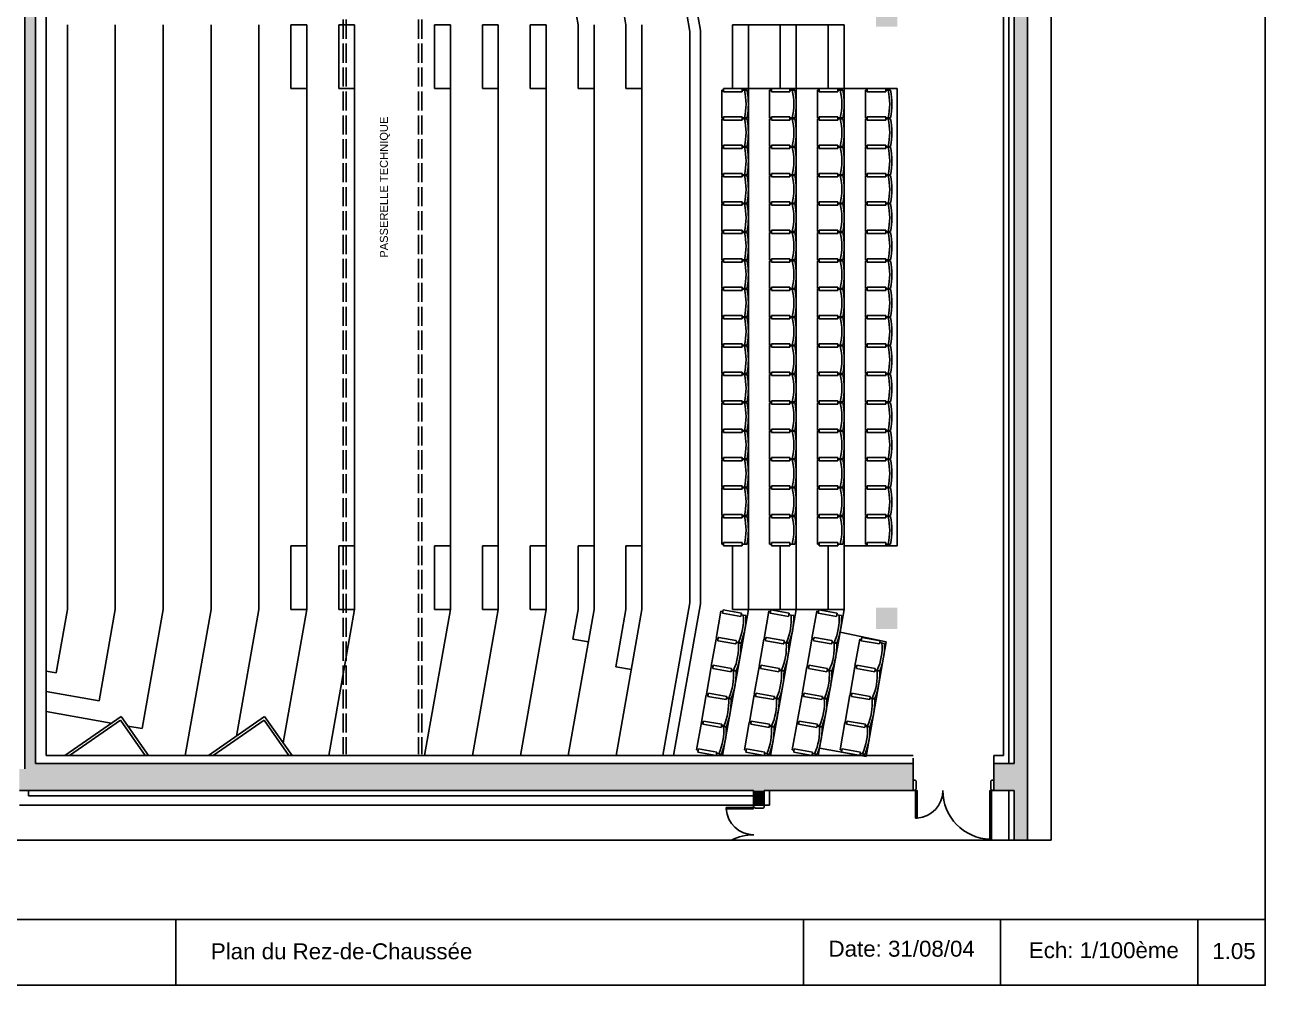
# Model space of a CAD drawing. Header units: millimetres. Extents: x 11 to 413, y 16 to 301.
# Drawn here: x 180 to 413.1, y 15.9 to 196.5 of the extents above; entities that cross this region are included whole.
import ezdxf

# ---------------------------------------------------------------- set-up
doc = ezdxf.new("R2010")
doc.units = ezdxf.units.MM
doc.header["$LTSCALE"] = 0.3
doc.header["$MEASUREMENT"] = 0
doc.linetypes.add('ACAD_ISO02W100', pattern=[15, 12, -3])
for name, color, linetype in [('-CART', 225, 'Continuous'), ('-LEGENDE', 3, 'Continuous'), ('02-MURS-PORTEUR', 1, 'Continuous'), ('04-CLOISONS', 2, 'Continuous'), ('05-MEN-INT', 4, 'Continuous'), ('07-REVT.PIERRE', 21, 'Continuous'), ('08-EQUI-MEUBLE', 8, 'Continuous'), ('08-EQUI-MEUBLE-PROJ-01', 11, 'Continuous'), ('10-ANN-TEXTE-MEUBLE', 3, 'Continuous'), ('14-HACH-MURS', 253, 'Continuous'), ('14-HACH-POTEAU', 251, 'Continuous')]:
    doc.layers.add(name, color=color, linetype=linetype)
doc.layers.add('-FEN', color=7, linetype='Continuous', plot=False)
doc.styles.add('NDP', font='ARIAL.TTF')
doc.styles.add('TRAME', font='ARIAL.TTF')

# ---------------------------------------------------------------- blocks, each defined once
blk = doc.blocks.new('AD')
for p, q in [((28, 38.3), (22, 38.3)), ((22, 38.3), (22, 3.3)), ((28, 3.3), (28, 38.3)), ((22, 3.3), (28, 3.3))]:
    blk.add_line(p, q)
blk = doc.blocks.new('AG')
blk.add_lwpolyline([(-28, 4.3), (-28, 37.3, -0.414214), (-27, 38.3), (-23, 38.3, -0.414214), (-22, 37.3), (-22, 4.3, -0.414214), (-23, 3.3), (-27, 3.3, -0.414214)], format="xyb", close=True)
blk = doc.blocks.new('MVP95')
for p, q in [((0.045, -0.03), (0.045, 0.915)), ((0.075, 0.915), (0.045, 0.915)), ((0.075, 0), (0.075, 0.915)), ((1.475, 0.515), (1.445, 0.515)), ((1.445, 0), (1.445, 0.515)), ((1.475, 0.515), (1.475, -0.03)), ((0, -0.2), (0, 0)), ((0.075, 0), (0, 0)), ((0.045, -0.2), (0, -0.2)), ((0.06, -0.03), (0.045, -0.03)), ((0.045, -0.2), (0.045, -0.185)), ((0.06, -0.185), (0.045, -0.185)), ((0.06, -0.185), (0.06, -0.03)), ((1.52, 0), (1.445, 0)), ((1.46, -0.03), (1.46, -0.185)), ((1.475, -0.03), (1.46, -0.03)), ((1.475, -0.185), (1.46, -0.185)), ((1.475, -0.185), (1.475, -0.2)), ((1.52, -0.2), (1.475, -0.2)), ((1.52, 0), (1.52, -0.2))]:
    blk.add_line(p, q)
for centre, radius, start, end in [((0.045, 0), 0.915, 359.9692, 88.1212), ((1.475, 0.001), 0.515, 93.3395, 180.0973)]:
    blk.add_arc(centre, radius, start, end)
blk = doc.blocks.new('*E9')
at = {"layer": '05-MEN-INT'}
for p, q in [((0, 6.16, 0), (0, 5.86, 0)), ((0, 6.16, 0), (5.45, 6.16, 0)), ((5.15, 5.86, 0), (0, 5.86, 0)), ((5.15, 6.61, 0), (7.15, 6.61, 0)), ((5.15, 6.61, 0), (5.15, 5.86, 0)), ((5.45, 6.16, 0), (5.45, 6.01, 0)), ((5.45, 6.01, 0), (7, 6.01, 0)), ((7, 6.16, 0), (7, 6.01, 0)), ((7, 6.16, 0), (7.15, 6.16, 0)), ((7.15, 6.61, 0), (7.15, 6.16, 0))]:
    blk.add_line(p, q, dxfattribs=at)
for centre, radius, start, end in [((5.14, 6.16, 0), 5.15, 183.3395, 270.0973), ((5.15, -8.14, 0), 9.15, 89.9692, 117.1783)]:
    blk.add_arc(centre, radius, start, end, dxfattribs=at)

msp = doc.modelspace()

# ---------------------------------------------------------------- hatches: boundary and pattern name
at = {"layer": '14-HACH-POTEAU', "ltscale": 10}
h = msp.add_hatch(color=256, dxfattribs=at)
h.paths.add_polyline_path([(339.99, 224.48), (343.99, 224.48), (343.99, 228.48), (339.99, 228.48)])
h.paths.add_polyline_path([(312.99, 224.48), (316.99, 224.48), (316.99, 228.48), (312.99, 228.48)])
h.paths.add_polyline_path([(285.99, 224.48), (289.99, 224.48), (289.99, 228.48), (285.99, 228.48)])
h.paths.add_polyline_path([(258.99, 224.48), (262.99, 224.48), (262.99, 228.48), (258.99, 228.48)])
h.paths.add_polyline_path([(231.99, 224.48), (235.99, 224.48), (235.99, 228.48), (231.99, 228.48)])
h.paths.add_polyline_path([(204.99, 224.48), (208.99, 224.48), (208.99, 228.48), (204.99, 228.48)])
h.paths.add_polyline_path([(339.99, 196.16), (343.99, 196.16), (343.99, 200.16), (339.99, 200.16)])
msp.add_hatch(color=256, dxfattribs=at).paths.add_polyline_path([(339.99, 86.87), (343.99, 86.87), (343.99, 82.87), (339.99, 82.87)])

# ---------------------------------------------------------------- linework, layer by layer
at = {"layer": '-CART'}
for p, q in [((11.14, 28.21), (413.14, 28.21)), ((208.39, 28.21), (208.39, 15.85)), ((326.35, 15.85), (326.35, 28.21)), ((363.41, 15.85), (363.41, 28.21)), ((400.48, 15.85), (400.48, 28.21))]:
    msp.add_line(p, q, dxfattribs=at)
msp.add_lwpolyline([(11.14, 15.85), (413.14, 15.85), (413.14, 300.85), (11.14, 300.85)], close=True, dxfattribs=at)
at = {"layer": '-FEN', "linetype": 'Continuous'}
msp.add_lwpolyline([(72.7, 43.14), (372.89, 43.14), (372.89, 272.78), (72.7, 272.78)], close=True, dxfattribs=at)
at = {"layer": '02-MURS-PORTEUR'}
for p, q in [((368.48, 43.14), (368.48, 270.48)), ((365.98, 57.55), (365.98, 266.48)), ((179.99, 248.48), (179.99, 56.55)), ((181.99, 248.48), (181.99, 57.55)), ((346.96, 57.55), (181.99, 57.55)), ((346.96, 52.45), (346.96, 57.55)), ((362.16, 52.45), (362.16, 57.55)), ((365.98, 57.55), (362.16, 57.55)), ((178.97, 52.45), (316.99, 52.45)), ((316.99, 49.75), (316.99, 52.45)), ((318.99, 52.45), (346.96, 52.45)), ((318.99, 49.75), (318.99, 52.45)), ((362.16, 52.45), (365.98, 52.45)), ((365.98, 43.14), (365.98, 52.45)), ((316.99, 49.75), (318.99, 49.75))]:
    msp.add_line(p, q, dxfattribs=at)
at = {"layer": '02-MURS-PORTEUR', "color": 4}
for p, q in [((299.13, 228.48), (304.99, 195.25)), ((301.16, 228.48), (306.99, 195.43)), ((291.09, 207.29), (292.99, 196.51)), ((283.01, 202.06), (283.99, 196.51)), ((187.99, 196.51), (187.99, 86.51)), ((196.99, 196.51), (196.99, 86.51)), ((205.99, 196.51), (205.99, 86.51)), ((214.99, 196.51), (214.99, 86.51)), ((223.99, 196.51), (223.99, 86.51)), ((229.99, 196.51), (229.99, 184.5)), ((229.99, 196.51), (232.99, 196.51)), ((232.99, 196.51), (232.99, 86.51)), ((238.99, 196.51), (238.99, 184.5)), ((238.99, 196.51), (241.99, 196.51)), ((241.99, 196.51), (241.99, 86.51)), ((256.99, 196.51), (256.99, 184.5)), ((256.99, 196.51), (259.99, 196.51)), ((259.99, 196.51), (259.99, 86.51)), ((265.99, 196.51), (265.99, 184.5)), ((265.99, 196.51), (268.99, 196.51)), ((268.99, 196.51), (268.99, 86.51)), ((274.99, 196.51), (274.99, 184.5)), ((274.99, 196.51), (277.99, 196.51)), ((277.99, 196.51), (277.99, 86.51)), ((283.99, 196.51), (283.99, 184.5)), ((286.99, 196.51), (286.99, 86.51)), ((292.99, 196.51), (292.99, 184.5)), ((295.99, 196.51), (295.99, 86.51)), ((312.99, 196.51), (333.99, 196.51)), ((312.99, 196.51), (312.99, 184.5)), ((315.99, 196.51), (315.99, 86.51)), ((321.99, 196.51), (321.99, 184.5)), ((324.99, 196.51), (324.99, 86.51)), ((330.99, 196.51), (330.99, 184.5)), ((333.99, 196.51), (333.99, 86.51)), ((304.99, 195.25), (304.99, 87.77)), ((306.99, 195.43), (306.99, 87.6)), ((229.99, 184.5), (232.99, 184.5)), ((238.99, 184.5), (241.99, 184.5)), ((256.99, 184.5), (259.99, 184.5)), ((265.99, 184.5), (268.99, 184.5)), ((274.99, 184.5), (277.99, 184.5)), ((283.99, 184.5), (286.99, 184.5)), ((292.99, 184.5), (295.99, 184.5)), ((312.99, 184.5), (333.99, 184.5)), ((333.99, 184.5), (343.99, 184.5)), ((343.99, 184.5), (343.99, 98.53)), ((229.99, 98.53), (232.99, 98.53)), ((229.99, 86.51), (229.99, 98.53)), ((238.99, 98.53), (241.99, 98.53)), ((238.99, 86.51), (238.99, 98.53)), ((256.99, 98.53), (259.99, 98.53)), ((256.99, 86.51), (256.99, 98.53)), ((265.99, 98.53), (268.99, 98.53)), ((265.99, 86.51), (265.99, 98.53)), ((274.99, 98.53), (277.99, 98.53)), ((274.99, 86.51), (274.99, 98.53)), ((283.99, 98.53), (286.99, 98.53)), ((283.99, 86.51), (283.99, 98.53)), ((292.99, 98.53), (295.99, 98.53)), ((292.99, 86.51), (292.99, 98.53)), ((312.99, 86.51), (312.99, 98.53)), ((321.99, 86.51), (321.99, 98.53)), ((330.99, 86.51), (330.99, 98.53)), ((333.99, 98.53), (343.99, 98.53)), ((185.89, 74.61), (187.99, 86.51)), ((193.96, 69.37), (196.99, 86.51)), ((202.04, 64.13), (205.99, 86.51)), ((210.14, 59.05), (214.99, 86.51)), ((219.79, 62.73), (223.99, 86.51)), ((228.56, 61.44), (232.99, 86.51)), ((229.99, 86.51), (232.99, 86.51)), ((237.14, 59.05), (241.99, 86.51)), ((238.99, 86.51), (241.99, 86.51)), ((255.14, 59.05), (259.99, 86.51)), ((256.99, 86.51), (259.99, 86.51)), ((264.14, 59.05), (268.99, 86.51)), ((265.99, 86.51), (268.99, 86.51)), ((273.14, 59.05), (277.99, 86.51)), ((274.99, 86.51), (277.99, 86.51)), ((282.14, 59.05), (286.99, 86.51)), ((283.01, 80.97), (283.99, 86.51)), ((291.09, 75.73), (292.99, 86.51)), ((291.14, 59.05), (295.99, 86.51)), ((299.92, 59.05), (304.99, 87.77)), ((301.95, 59.05), (306.99, 87.6)), ((311.14, 59.05), (315.99, 86.51)), ((312.99, 86.51), (333.99, 86.51)), ((320.14, 59.05), (324.99, 86.51)), ((329.14, 59.05), (333.99, 86.51)), ((341.91, 80.42), (333.23, 82.28)), ((283.01, 80.97), (285.92, 80.46)), ((338.12, 58.89), (341.91, 80.42)), ((183.99, 74.94), (185.89, 74.61)), ((291.09, 75.73), (294, 75.22)), ((183.99, 71.13), (193.96, 69.37)), ((183.99, 67.31), (196.25, 65.15)), ((187.54, 59.05), (198.07, 66.42)), ((188.41, 59.05), (197.95, 65.73)), ((197.95, 65.73), (202.63, 59.05)), ((198.07, 66.42), (203.24, 59.05)), ((214.54, 59.05), (225.07, 66.42)), ((215.41, 59.05), (224.95, 65.73)), ((224.95, 65.73), (229.63, 59.05)), ((225.07, 66.42), (230.24, 59.05)), ((199.35, 64.6), (202.04, 64.13)), ((338.12, 58.89), (329.39, 60.43))]:
    msp.add_line(p, q, dxfattribs=at)
at = {"layer": '04-CLOISONS'}
for p, q in [((183.99, 248.48), (183.99, 59.05)), ((363.98, 59.05), (363.98, 242.98)), ((364.98, 57.55), (364.98, 243.98)), ((346.96, 59.05), (183.99, 59.05)), ((346.96, 57.55), (346.96, 58.55)), ((363.98, 59.05), (362.16, 59.05)), ((362.16, 57.55), (362.16, 59.05)), ((319.99, 49.75), (319.99, 52.45)), ((364.98, 43.14), (364.98, 52.45)), ((318.99, 49.75), (319.99, 49.75))]:
    msp.add_line(p, q, dxfattribs=at)
at = {"layer": '07-REVT.PIERRE'}
for p, q in [((180.67, 52.45), (180.67, 51.45)), ((180.67, 51.45), (316.99, 51.45)), ((178.97, 49.75), (316.99, 49.75))]:
    msp.add_line(p, q, dxfattribs=at)
at = {"layer": '08-EQUI-MEUBLE'}
for p, q in [((310.99, 178.99), (310.99, 184.19)), ((310.99, 184.19), (311.32, 184.19)), ((314.82, 184.19), (315.74, 184.19)), ((319.99, 178.99), (319.99, 184.19)), ((319.99, 184.19), (320.32, 184.19)), ((323.82, 184.19), (324.74, 184.19)), ((328.99, 178.99), (328.99, 184.19)), ((328.99, 184.19), (329.32, 184.19)), ((332.82, 184.19), (333.74, 184.19)), ((337.99, 178.99), (337.99, 184.19)), ((337.99, 184.19), (338.32, 184.19)), ((341.82, 184.19), (342.74, 184.19)), ((311.32, 178.99), (310.99, 178.99)), ((310.99, 173.64), (310.99, 178.84)), ((310.99, 178.84), (311.32, 178.84)), ((314.82, 178.99), (315.74, 178.99)), ((314.82, 178.84), (315.74, 178.84)), ((320.32, 178.99), (319.99, 178.99)), ((319.99, 173.64), (319.99, 178.84)), ((319.99, 178.84), (320.32, 178.84)), ((323.82, 178.99), (324.74, 178.99)), ((323.82, 178.84), (324.74, 178.84)), ((329.32, 178.99), (328.99, 178.99)), ((328.99, 173.64), (328.99, 178.84)), ((328.99, 178.84), (329.32, 178.84)), ((332.82, 178.99), (333.74, 178.99)), ((332.82, 178.84), (333.74, 178.84)), ((338.32, 178.99), (337.99, 178.99)), ((337.99, 173.64), (337.99, 178.84)), ((337.99, 178.84), (338.32, 178.84)), ((341.82, 178.99), (342.74, 178.99)), ((341.82, 178.84), (342.74, 178.84)), ((311.32, 173.64), (310.99, 173.64)), ((310.99, 168.3), (310.99, 173.5)), ((310.99, 173.5), (311.32, 173.5)), ((314.82, 173.64), (315.74, 173.64)), ((314.82, 173.5), (315.74, 173.5)), ((320.32, 173.64), (319.99, 173.64)), ((319.99, 168.3), (319.99, 173.5)), ((319.99, 173.5), (320.32, 173.5)), ((323.82, 173.64), (324.74, 173.64)), ((323.82, 173.5), (324.74, 173.5)), ((329.32, 173.64), (328.99, 173.64)), ((328.99, 168.3), (328.99, 173.5)), ((328.99, 173.5), (329.32, 173.5)), ((332.82, 173.64), (333.74, 173.64)), ((332.82, 173.5), (333.74, 173.5)), ((338.32, 173.64), (337.99, 173.64)), ((337.99, 168.3), (337.99, 173.5)), ((337.99, 173.5), (338.32, 173.5)), ((341.82, 173.64), (342.74, 173.64)), ((341.82, 173.5), (342.74, 173.5)), ((311.32, 168.3), (310.99, 168.3)), ((310.99, 162.96), (310.99, 168.16)), ((310.99, 168.16), (311.32, 168.16)), ((314.82, 168.3), (315.74, 168.3)), ((314.82, 168.16), (315.74, 168.16)), ((320.32, 168.3), (319.99, 168.3)), ((319.99, 162.96), (319.99, 168.16)), ((319.99, 168.16), (320.32, 168.16)), ((323.82, 168.3), (324.74, 168.3)), ((323.82, 168.16), (324.74, 168.16)), ((329.32, 168.3), (328.99, 168.3)), ((328.99, 162.96), (328.99, 168.16)), ((328.99, 168.16), (329.32, 168.16)), ((332.82, 168.3), (333.74, 168.3)), ((332.82, 168.16), (333.74, 168.16)), ((338.32, 168.3), (337.99, 168.3)), ((337.99, 162.96), (337.99, 168.16)), ((337.99, 168.16), (338.32, 168.16)), ((341.82, 168.3), (342.74, 168.3)), ((341.82, 168.16), (342.74, 168.16)), ((311.32, 162.96), (310.99, 162.96)), ((310.99, 157.61), (310.99, 162.81)), ((310.99, 162.81), (311.32, 162.81)), ((314.82, 162.96), (315.74, 162.96)), ((314.82, 162.81), (315.74, 162.81)), ((320.32, 162.96), (319.99, 162.96)), ((319.99, 157.61), (319.99, 162.81)), ((319.99, 162.81), (320.32, 162.81)), ((323.82, 162.96), (324.74, 162.96)), ((323.82, 162.81), (324.74, 162.81)), ((329.32, 162.96), (328.99, 162.96)), ((328.99, 157.61), (328.99, 162.81)), ((328.99, 162.81), (329.32, 162.81)), ((332.82, 162.96), (333.74, 162.96)), ((332.82, 162.81), (333.74, 162.81)), ((338.32, 162.96), (337.99, 162.96)), ((337.99, 157.61), (337.99, 162.81)), ((337.99, 162.81), (338.32, 162.81)), ((341.82, 162.96), (342.74, 162.96)), ((341.82, 162.81), (342.74, 162.81)), ((311.32, 157.61), (310.99, 157.61)), ((310.99, 152.27), (310.99, 157.47)), ((310.99, 157.47), (311.32, 157.47)), ((314.82, 157.61), (315.74, 157.61)), ((314.82, 157.47), (315.74, 157.47)), ((320.32, 157.61), (319.99, 157.61)), ((319.99, 152.27), (319.99, 157.47)), ((319.99, 157.47), (320.32, 157.47)), ((323.82, 157.61), (324.74, 157.61)), ((323.82, 157.47), (324.74, 157.47)), ((329.32, 157.61), (328.99, 157.61)), ((328.99, 152.27), (328.99, 157.47)), ((328.99, 157.47), (329.32, 157.47)), ((332.82, 157.61), (333.74, 157.61)), ((332.82, 157.47), (333.74, 157.47)), ((338.32, 157.61), (337.99, 157.61)), ((337.99, 152.27), (337.99, 157.47)), ((337.99, 157.47), (338.32, 157.47)), ((341.82, 157.61), (342.74, 157.61)), ((341.82, 157.47), (342.74, 157.47)), ((311.32, 152.27), (310.99, 152.27)), ((310.99, 146.93), (310.99, 152.13)), ((310.99, 152.13), (311.32, 152.13)), ((314.82, 152.27), (315.74, 152.27)), ((314.82, 152.13), (315.74, 152.13)), ((320.32, 152.27), (319.99, 152.27)), ((319.99, 146.93), (319.99, 152.13)), ((319.99, 152.13), (320.32, 152.13)), ((323.82, 152.27), (324.74, 152.27)), ((323.82, 152.13), (324.74, 152.13)), ((329.32, 152.27), (328.99, 152.27)), ((328.99, 146.93), (328.99, 152.13)), ((328.99, 152.13), (329.32, 152.13)), ((332.82, 152.27), (333.74, 152.27)), ((332.82, 152.13), (333.74, 152.13)), ((338.32, 152.27), (337.99, 152.27)), ((337.99, 146.93), (337.99, 152.13)), ((337.99, 152.13), (338.32, 152.13)), ((341.82, 152.27), (342.74, 152.27)), ((341.82, 152.13), (342.74, 152.13)), ((311.32, 146.93), (310.99, 146.93)), ((314.82, 146.93), (315.74, 146.93)), ((320.32, 146.93), (319.99, 146.93)), ((323.82, 146.93), (324.74, 146.93)), ((329.32, 146.93), (328.99, 146.93)), ((332.82, 146.93), (333.74, 146.93)), ((338.32, 146.93), (337.99, 146.93)), ((341.82, 146.93), (342.74, 146.93)), ((310.99, 141.59), (310.99, 146.79)), ((310.99, 146.79), (311.32, 146.79)), ((314.82, 146.79), (315.74, 146.79)), ((319.99, 141.59), (319.99, 146.79)), ((319.99, 146.79), (320.32, 146.79)), ((323.82, 146.79), (324.74, 146.79)), ((328.99, 141.59), (328.99, 146.79)), ((328.99, 146.79), (329.32, 146.79)), ((332.82, 146.79), (333.74, 146.79)), ((337.99, 141.59), (337.99, 146.79)), ((337.99, 146.79), (338.32, 146.79)), ((341.82, 146.79), (342.74, 146.79)), ((311.32, 141.59), (310.99, 141.59)), ((310.99, 141.44), (310.99, 136.24)), ((311.32, 141.44), (310.99, 141.44)), ((314.82, 141.59), (315.74, 141.59)), ((314.82, 141.44), (315.74, 141.44)), ((320.32, 141.59), (319.99, 141.59)), ((319.99, 141.44), (319.99, 136.24)), ((320.32, 141.44), (319.99, 141.44)), ((323.82, 141.59), (324.74, 141.59)), ((323.82, 141.44), (324.74, 141.44)), ((329.32, 141.59), (328.99, 141.59)), ((328.99, 141.44), (328.99, 136.24)), ((329.32, 141.44), (328.99, 141.44)), ((332.82, 141.59), (333.74, 141.59)), ((332.82, 141.44), (333.74, 141.44)), ((338.32, 141.59), (337.99, 141.59)), ((337.99, 141.44), (337.99, 136.24)), ((338.32, 141.44), (337.99, 141.44)), ((341.82, 141.59), (342.74, 141.59)), ((341.82, 141.44), (342.74, 141.44)), ((310.99, 136.24), (311.32, 136.24)), ((310.99, 136.1), (310.99, 130.9)), ((311.32, 136.1), (310.99, 136.1)), ((314.82, 136.24), (315.74, 136.24)), ((314.82, 136.1), (315.74, 136.1)), ((319.99, 136.24), (320.32, 136.24)), ((319.99, 136.1), (319.99, 130.9)), ((320.32, 136.1), (319.99, 136.1)), ((323.82, 136.24), (324.74, 136.24)), ((323.82, 136.1), (324.74, 136.1)), ((328.99, 136.24), (329.32, 136.24)), ((328.99, 136.1), (328.99, 130.9)), ((329.32, 136.1), (328.99, 136.1)), ((332.82, 136.24), (333.74, 136.24)), ((332.82, 136.1), (333.74, 136.1)), ((337.99, 136.24), (338.32, 136.24)), ((337.99, 136.1), (337.99, 130.9)), ((338.32, 136.1), (337.99, 136.1)), ((341.82, 136.24), (342.74, 136.24)), ((341.82, 136.1), (342.74, 136.1)), ((310.99, 130.9), (311.32, 130.9)), ((310.99, 130.76), (310.99, 125.56)), ((311.32, 130.76), (310.99, 130.76)), ((314.82, 130.9), (315.74, 130.9)), ((314.82, 130.76), (315.74, 130.76)), ((319.99, 130.9), (320.32, 130.9)), ((319.99, 130.76), (319.99, 125.56)), ((320.32, 130.76), (319.99, 130.76)), ((323.82, 130.9), (324.74, 130.9)), ((323.82, 130.76), (324.74, 130.76)), ((328.99, 130.9), (329.32, 130.9)), ((328.99, 130.76), (328.99, 125.56)), ((329.32, 130.76), (328.99, 130.76)), ((332.82, 130.9), (333.74, 130.9)), ((332.82, 130.76), (333.74, 130.76)), ((337.99, 130.9), (338.32, 130.9)), ((337.99, 130.76), (337.99, 125.56)), ((338.32, 130.76), (337.99, 130.76)), ((341.82, 130.9), (342.74, 130.9)), ((341.82, 130.76), (342.74, 130.76)), ((310.99, 125.56), (311.32, 125.56)), ((310.99, 125.41), (310.99, 120.21)), ((311.32, 125.41), (310.99, 125.41)), ((314.82, 125.56), (315.74, 125.56)), ((314.82, 125.41), (315.74, 125.41)), ((319.99, 125.56), (320.32, 125.56)), ((319.99, 125.41), (319.99, 120.21)), ((320.32, 125.41), (319.99, 125.41)), ((323.82, 125.56), (324.74, 125.56)), ((323.82, 125.41), (324.74, 125.41)), ((328.99, 125.56), (329.32, 125.56)), ((328.99, 125.41), (328.99, 120.21)), ((329.32, 125.41), (328.99, 125.41)), ((332.82, 125.56), (333.74, 125.56)), ((332.82, 125.41), (333.74, 125.41)), ((337.99, 125.56), (338.32, 125.56)), ((337.99, 125.41), (337.99, 120.21)), ((338.32, 125.41), (337.99, 125.41)), ((341.82, 125.56), (342.74, 125.56)), ((341.82, 125.41), (342.74, 125.41)), ((310.99, 120.21), (311.32, 120.21)), ((310.99, 120.07), (310.99, 114.87)), ((311.32, 120.07), (310.99, 120.07)), ((314.82, 120.21), (315.74, 120.21)), ((314.82, 120.07), (315.74, 120.07)), ((319.99, 120.21), (320.32, 120.21)), ((319.99, 120.07), (319.99, 114.87)), ((320.32, 120.07), (319.99, 120.07)), ((323.82, 120.21), (324.74, 120.21)), ((323.82, 120.07), (324.74, 120.07)), ((328.99, 120.21), (329.32, 120.21)), ((328.99, 120.07), (328.99, 114.87)), ((329.32, 120.07), (328.99, 120.07)), ((332.82, 120.21), (333.74, 120.21)), ((332.82, 120.07), (333.74, 120.07)), ((337.99, 120.21), (338.32, 120.21)), ((337.99, 120.07), (337.99, 114.87)), ((338.32, 120.07), (337.99, 120.07)), ((341.82, 120.21), (342.74, 120.21)), ((341.82, 120.07), (342.74, 120.07)), ((310.99, 114.87), (311.32, 114.87)), ((310.99, 114.73), (310.99, 109.53)), ((311.32, 114.73), (310.99, 114.73)), ((314.82, 114.87), (315.74, 114.87)), ((314.82, 114.73), (315.74, 114.73)), ((319.99, 114.87), (320.32, 114.87)), ((319.99, 114.73), (319.99, 109.53)), ((320.32, 114.73), (319.99, 114.73)), ((323.82, 114.87), (324.74, 114.87)), ((323.82, 114.73), (324.74, 114.73)), ((328.99, 114.87), (329.32, 114.87)), ((328.99, 114.73), (328.99, 109.53)), ((329.32, 114.73), (328.99, 114.73)), ((332.82, 114.87), (333.74, 114.87)), ((332.82, 114.73), (333.74, 114.73)), ((337.99, 114.87), (338.32, 114.87)), ((337.99, 114.73), (337.99, 109.53)), ((338.32, 114.73), (337.99, 114.73)), ((341.82, 114.87), (342.74, 114.87)), ((341.82, 114.73), (342.74, 114.73)), ((310.99, 109.53), (311.32, 109.53)), ((310.99, 109.39), (310.99, 104.19)), ((311.32, 109.39), (310.99, 109.39)), ((314.82, 109.53), (315.74, 109.53)), ((314.82, 109.39), (315.74, 109.39)), ((319.99, 109.53), (320.32, 109.53)), ((319.99, 109.39), (319.99, 104.19)), ((320.32, 109.39), (319.99, 109.39)), ((323.82, 109.53), (324.74, 109.53)), ((323.82, 109.39), (324.74, 109.39)), ((328.99, 109.53), (329.32, 109.53)), ((328.99, 109.39), (328.99, 104.19)), ((329.32, 109.39), (328.99, 109.39)), ((332.82, 109.53), (333.74, 109.53)), ((332.82, 109.39), (333.74, 109.39)), ((337.99, 109.53), (338.32, 109.53)), ((337.99, 109.39), (337.99, 104.19)), ((338.32, 109.39), (337.99, 109.39)), ((341.82, 109.53), (342.74, 109.53)), ((341.82, 109.39), (342.74, 109.39)), ((310.99, 104.19), (311.32, 104.19)), ((310.99, 104.04), (310.99, 98.84)), ((311.32, 104.04), (310.99, 104.04)), ((314.82, 104.19), (315.74, 104.19)), ((314.82, 104.04), (315.74, 104.04)), ((319.99, 104.19), (320.32, 104.19)), ((319.99, 104.04), (319.99, 98.84)), ((320.32, 104.04), (319.99, 104.04)), ((323.82, 104.19), (324.74, 104.19)), ((323.82, 104.04), (324.74, 104.04)), ((328.99, 104.19), (329.32, 104.19)), ((328.99, 104.04), (328.99, 98.84)), ((329.32, 104.04), (328.99, 104.04)), ((332.82, 104.19), (333.74, 104.19)), ((332.82, 104.04), (333.74, 104.04)), ((337.99, 104.19), (338.32, 104.19)), ((337.99, 104.04), (337.99, 98.84)), ((338.32, 104.04), (337.99, 104.04)), ((341.82, 104.19), (342.74, 104.19)), ((341.82, 104.04), (342.74, 104.04)), ((310.99, 98.84), (311.32, 98.84)), ((314.82, 98.84), (315.74, 98.84)), ((319.99, 98.84), (320.32, 98.84)), ((323.82, 98.84), (324.74, 98.84)), ((328.99, 98.84), (329.32, 98.84)), ((332.82, 98.84), (333.74, 98.84)), ((337.99, 98.84), (338.32, 98.84)), ((341.82, 98.84), (342.74, 98.84)), ((309.95, 81.08), (310.85, 86.2)), ((310.85, 86.2), (311.18, 86.14)), ((314.63, 85.53), (315.53, 85.37)), ((318.95, 81.08), (319.85, 86.2)), ((319.85, 86.2), (320.18, 86.14)), ((323.63, 85.53), (324.53, 85.37)), ((327.95, 81.08), (328.85, 86.2)), ((328.85, 86.2), (329.18, 86.14)), ((332.63, 85.53), (333.53, 85.37)), ((309.03, 75.84), (309.93, 80.96)), ((309.93, 80.96), (310.26, 80.9)), ((310.28, 81.02), (309.95, 81.08)), ((313.71, 80.3), (314.61, 80.14)), ((313.73, 80.41), (314.63, 80.25)), ((318.03, 75.84), (318.93, 80.96)), ((318.93, 80.96), (319.26, 80.9)), ((319.28, 81.02), (318.95, 81.08)), ((322.71, 80.3), (323.61, 80.14)), ((322.73, 80.41), (323.63, 80.25)), ((327.03, 75.84), (327.93, 80.96)), ((327.93, 80.96), (328.26, 80.9)), ((328.28, 81.02), (327.95, 81.08)), ((331.71, 80.3), (332.61, 80.14)), ((331.73, 80.41), (332.63, 80.25)), ((336.03, 75.84), (336.93, 80.96)), ((336.93, 80.96), (337.26, 80.9)), ((340.71, 80.3), (341.61, 80.14)), ((308.1, 70.6), (309.01, 75.72)), ((309.01, 75.72), (309.33, 75.66)), ((309.36, 75.78), (309.03, 75.84)), ((312.78, 75.06), (313.69, 74.9)), ((312.8, 75.17), (313.71, 75.01)), ((317.1, 70.6), (318.01, 75.72)), ((318.01, 75.72), (318.33, 75.66)), ((318.36, 75.78), (318.03, 75.84)), ((321.78, 75.06), (322.69, 74.9)), ((321.8, 75.17), (322.71, 75.01)), ((326.1, 70.6), (327.01, 75.72)), ((327.01, 75.72), (327.33, 75.66)), ((327.36, 75.78), (327.03, 75.84)), ((330.78, 75.06), (331.69, 74.9)), ((330.8, 75.17), (331.71, 75.01)), ((335.1, 70.6), (336.01, 75.72)), ((336.01, 75.72), (336.33, 75.66)), ((336.36, 75.78), (336.03, 75.84)), ((339.78, 75.06), (340.69, 74.9)), ((339.8, 75.17), (340.71, 75.01)), ((307.18, 65.36), (308.08, 70.48)), ((308.08, 70.48), (308.41, 70.42)), ((308.43, 70.54), (308.1, 70.6)), ((316.18, 65.36), (317.08, 70.48)), ((317.08, 70.48), (317.41, 70.42)), ((317.43, 70.54), (317.1, 70.6)), ((325.18, 65.36), (326.08, 70.48)), ((326.08, 70.48), (326.41, 70.42)), ((326.43, 70.54), (326.1, 70.6)), ((334.18, 65.36), (335.08, 70.48)), ((335.08, 70.48), (335.41, 70.42)), ((335.43, 70.54), (335.1, 70.6)), ((311.86, 69.82), (312.76, 69.66)), ((311.88, 69.94), (312.78, 69.78)), ((320.86, 69.82), (321.76, 69.66)), ((320.88, 69.94), (321.78, 69.78)), ((329.86, 69.82), (330.76, 69.66)), ((329.88, 69.94), (330.78, 69.78)), ((338.86, 69.82), (339.76, 69.66)), ((338.88, 69.94), (339.78, 69.78)), ((307.51, 65.3), (307.18, 65.36)), ((316.51, 65.3), (316.18, 65.36)), ((325.51, 65.3), (325.18, 65.36)), ((334.51, 65.3), (334.18, 65.36)), ((306.26, 60.12), (307.16, 65.24)), ((307.16, 65.24), (307.49, 65.19)), ((310.93, 64.58), (311.84, 64.42)), ((310.95, 64.7), (311.86, 64.54)), ((315.26, 60.12), (316.16, 65.24)), ((316.16, 65.24), (316.49, 65.19)), ((319.93, 64.58), (320.84, 64.42)), ((319.95, 64.7), (320.86, 64.54)), ((324.26, 60.12), (325.16, 65.24)), ((325.16, 65.24), (325.49, 65.19)), ((328.93, 64.58), (329.84, 64.42)), ((328.95, 64.7), (329.86, 64.54)), ((333.26, 60.12), (334.16, 65.24)), ((334.16, 65.24), (334.49, 65.19)), ((337.93, 64.58), (338.84, 64.42)), ((337.95, 64.7), (338.86, 64.54)), ((306.58, 60.06), (306.26, 60.12)), ((310.03, 59.46), (310.94, 59.3)), ((315.58, 60.06), (315.26, 60.12)), ((319.03, 59.46), (319.94, 59.3)), ((324.58, 60.06), (324.26, 60.12)), ((328.03, 59.46), (328.94, 59.3)), ((333.58, 60.06), (333.26, 60.12)), ((337.03, 59.46), (337.94, 59.3))]:
    msp.add_line(p, q, dxfattribs=at)
at = {"layer": '08-EQUI-MEUBLE', "extrusion": (0, 0, -1)}
for centre, major_axis, start_param, end_param in [((305.74, 181.59), (0, 10.22), 1.313473, 1.82812), ((303.24, 181.59), (0, 13.26), 1.373401, 1.768192), ((314.74, 181.59), (0, 10.22), 1.313473, 1.82812), ((312.24, 181.59), (0, 13.26), 1.373401, 1.768192), ((323.74, 181.59), (0, 10.22), 1.313473, 1.82812), ((321.24, 181.59), (0, 13.26), 1.373401, 1.768192), ((332.74, 181.59), (0, 10.22), 1.313473, 1.82812), ((330.24, 181.59), (0, 13.26), 1.373401, 1.768192), ((305.74, 176.24), (0, 10.22), 1.313473, 1.82812), ((303.24, 176.24), (0, 13.26), 1.373401, 1.768192), ((314.74, 176.24), (0, 10.22), 1.313473, 1.82812), ((312.24, 176.24), (0, 13.26), 1.373401, 1.768192), ((323.74, 176.24), (0, 10.22), 1.313473, 1.82812), ((321.24, 176.24), (0, 13.26), 1.373401, 1.768192), ((332.74, 176.24), (0, 10.22), 1.313473, 1.82812), ((330.24, 176.24), (0, 13.26), 1.373401, 1.768192), ((305.74, 170.9), (0, 10.22), 1.313473, 1.82812), ((303.24, 170.9), (0, 13.26), 1.373401, 1.768192), ((314.74, 170.9), (0, 10.22), 1.313473, 1.82812), ((312.24, 170.9), (0, 13.26), 1.373401, 1.768192), ((323.74, 170.9), (0, 10.22), 1.313473, 1.82812), ((321.24, 170.9), (0, 13.26), 1.373401, 1.768192), ((332.74, 170.9), (0, 10.22), 1.313473, 1.82812), ((330.24, 170.9), (0, 13.26), 1.373401, 1.768192), ((305.74, 165.56), (0, 10.22), 1.313473, 1.82812), ((303.24, 165.56), (0, 13.26), 1.373401, 1.768192), ((314.74, 165.56), (0, 10.22), 1.313473, 1.82812), ((312.24, 165.56), (0, 13.26), 1.373401, 1.768192), ((323.74, 165.56), (0, 10.22), 1.313473, 1.82812), ((321.24, 165.56), (0, 13.26), 1.373401, 1.768192), ((332.74, 165.56), (0, 10.22), 1.313473, 1.82812), ((330.24, 165.56), (0, 13.26), 1.373401, 1.768192), ((305.74, 160.21), (0, 10.22), 1.313473, 1.82812), ((303.24, 160.21), (0, 13.26), 1.373401, 1.768192), ((314.74, 160.21), (0, 10.22), 1.313473, 1.82812), ((312.24, 160.21), (0, 13.26), 1.373401, 1.768192), ((323.74, 160.21), (0, 10.22), 1.313473, 1.82812), ((321.24, 160.21), (0, 13.26), 1.373401, 1.768192), ((332.74, 160.21), (0, 10.22), 1.313473, 1.82812), ((330.24, 160.21), (0, 13.26), 1.373401, 1.768192), ((305.74, 154.87), (0, 10.22), 1.313473, 1.82812), ((303.24, 154.87), (0, 13.26), 1.373401, 1.768192), ((314.74, 154.87), (0, 10.22), 1.313473, 1.82812), ((312.24, 154.87), (0, 13.26), 1.373401, 1.768192), ((323.74, 154.87), (0, 10.22), 1.313473, 1.82812), ((321.24, 154.87), (0, 13.26), 1.373401, 1.768192), ((332.74, 154.87), (0, 10.22), 1.313473, 1.82812), ((330.24, 154.87), (0, 13.26), 1.373401, 1.768192), ((305.74, 149.53), (0, 10.22), 1.313473, 1.82812), ((303.24, 149.53), (0, 13.26), 1.373401, 1.768192), ((314.74, 149.53), (0, 10.22), 1.313473, 1.82812), ((312.24, 149.53), (0, 13.26), 1.373401, 1.768192), ((323.74, 149.53), (0, 10.22), 1.313473, 1.82812), ((321.24, 149.53), (0, 13.26), 1.373401, 1.768192), ((332.74, 149.53), (0, 10.22), 1.313473, 1.82812), ((330.24, 149.53), (0, 13.26), 1.373401, 1.768192), ((305.74, 144.19), (0, 10.22), 1.313473, 1.82812), ((303.24, 144.19), (0, 13.26), 1.373401, 1.768192), ((314.74, 144.19), (0, 10.22), 1.313473, 1.82812), ((312.24, 144.19), (0, 13.26), 1.373401, 1.768192), ((323.74, 144.19), (0, 10.22), 1.313473, 1.82812), ((321.24, 144.19), (0, 13.26), 1.373401, 1.768192), ((332.74, 144.19), (0, 10.22), 1.313473, 1.82812), ((330.24, 144.19), (0, 13.26), 1.373401, 1.768192), ((305.23, 84.55), (1.77, 10.06), 1.313473, 1.82812), ((302.77, 84.99), (2.3, 13.06), 1.373401, 1.768192), ((314.23, 84.55), (1.77, 10.06), 1.313473, 1.82812), ((311.77, 84.99), (2.3, 13.06), 1.373401, 1.768192), ((323.23, 84.55), (1.77, 10.06), 1.313473, 1.82812), ((320.77, 84.99), (2.3, 13.06), 1.373401, 1.768192), ((304.31, 79.31), (1.77, 10.06), 1.313473, 1.82812), ((301.85, 79.75), (2.3, 13.06), 1.373401, 1.768192), ((313.31, 79.31), (1.77, 10.06), 1.313473, 1.82812), ((310.85, 79.75), (2.3, 13.06), 1.373401, 1.768192), ((322.31, 79.31), (1.77, 10.06), 1.313473, 1.82812), ((319.85, 79.75), (2.3, 13.06), 1.373401, 1.768192), ((331.31, 79.31), (1.77, 10.06), 1.313473, 1.82812), ((328.85, 79.75), (2.3, 13.06), 1.373401, 1.768192), ((303.39, 74.07), (1.77, 10.06), 1.313473, 1.82812), ((300.93, 74.51), (2.3, 13.06), 1.373401, 1.768192), ((312.39, 74.07), (1.77, 10.06), 1.313473, 1.82812), ((309.93, 74.51), (2.3, 13.06), 1.373401, 1.768192), ((321.39, 74.07), (1.77, 10.06), 1.313473, 1.82812), ((318.93, 74.51), (2.3, 13.06), 1.373401, 1.768192), ((330.39, 74.07), (1.77, 10.06), 1.313473, 1.82812), ((327.93, 74.51), (2.3, 13.06), 1.373401, 1.768192), ((302.46, 68.83), (1.77, 10.06), 1.313473, 1.82812), ((300, 69.27), (2.3, 13.06), 1.373401, 1.768192), ((311.46, 68.83), (1.77, 10.06), 1.313473, 1.82812), ((309, 69.27), (2.3, 13.06), 1.373401, 1.768192), ((320.46, 68.83), (1.77, 10.06), 1.313473, 1.82812), ((318, 69.27), (2.3, 13.06), 1.373401, 1.768192), ((329.46, 68.83), (1.77, 10.06), 1.313473, 1.82812), ((327, 69.27), (2.3, 13.06), 1.373401, 1.768192), ((301.54, 63.59), (1.77, 10.06), 1.313473, 1.82812), ((299.08, 64.03), (2.3, 13.06), 1.373401, 1.768192), ((310.54, 63.59), (1.77, 10.06), 1.313473, 1.82812), ((308.08, 64.03), (2.3, 13.06), 1.373401, 1.768192), ((319.54, 63.59), (1.77, 10.06), 1.313473, 1.82812), ((317.08, 64.03), (2.3, 13.06), 1.373401, 1.768192), ((328.54, 63.59), (1.77, 10.06), 1.313473, 1.82812), ((326.08, 64.03), (2.3, 13.06), 1.373401, 1.768192)]:
    msp.add_ellipse(centre, major_axis=major_axis, ratio=0.961538, start_param=start_param, end_param=end_param, dxfattribs=at)
at = {"layer": '08-EQUI-MEUBLE'}
for centre, major_axis, start_param, end_param in [((305.74, 138.84), (0, -10.22), 1.313473, 1.82812), ((303.24, 138.84), (0, -13.26), 1.373401, 1.768192), ((314.74, 138.84), (0, -10.22), 1.313473, 1.82812), ((312.24, 138.84), (0, -13.26), 1.373401, 1.768192), ((323.74, 138.84), (0, -10.22), 1.313473, 1.82812), ((321.24, 138.84), (0, -13.26), 1.373401, 1.768192), ((332.74, 138.84), (0, -10.22), 1.313473, 1.82812), ((330.24, 138.84), (0, -13.26), 1.373401, 1.768192), ((305.74, 133.5), (0, -10.22), 1.313473, 1.82812), ((303.24, 133.5), (0, -13.26), 1.373401, 1.768192), ((314.74, 133.5), (0, -10.22), 1.313473, 1.82812), ((312.24, 133.5), (0, -13.26), 1.373401, 1.768192), ((323.74, 133.5), (0, -10.22), 1.313473, 1.82812), ((321.24, 133.5), (0, -13.26), 1.373401, 1.768192), ((332.74, 133.5), (0, -10.22), 1.313473, 1.82812), ((330.24, 133.5), (0, -13.26), 1.373401, 1.768192), ((305.74, 128.16), (0, -10.22), 1.313473, 1.82812), ((303.24, 128.16), (0, -13.26), 1.373401, 1.768192), ((314.74, 128.16), (0, -10.22), 1.313473, 1.82812), ((312.24, 128.16), (0, -13.26), 1.373401, 1.768192), ((323.74, 128.16), (0, -10.22), 1.313473, 1.82812), ((321.24, 128.16), (0, -13.26), 1.373401, 1.768192), ((332.74, 128.16), (0, -10.22), 1.313473, 1.82812), ((330.24, 128.16), (0, -13.26), 1.373401, 1.768192), ((305.74, 122.81), (0, -10.22), 1.313473, 1.82812), ((303.24, 122.81), (0, -13.26), 1.373401, 1.768192), ((314.74, 122.81), (0, -10.22), 1.313473, 1.82812), ((312.24, 122.81), (0, -13.26), 1.373401, 1.768192), ((323.74, 122.81), (0, -10.22), 1.313473, 1.82812), ((321.24, 122.81), (0, -13.26), 1.373401, 1.768192), ((332.74, 122.81), (0, -10.22), 1.313473, 1.82812), ((330.24, 122.81), (0, -13.26), 1.373401, 1.768192), ((305.74, 117.47), (0, -10.22), 1.313473, 1.82812), ((303.24, 117.47), (0, -13.26), 1.373401, 1.768192), ((314.74, 117.47), (0, -10.22), 1.313473, 1.82812), ((312.24, 117.47), (0, -13.26), 1.373401, 1.768192), ((323.74, 117.47), (0, -10.22), 1.313473, 1.82812), ((321.24, 117.47), (0, -13.26), 1.373401, 1.768192), ((332.74, 117.47), (0, -10.22), 1.313473, 1.82812), ((330.24, 117.47), (0, -13.26), 1.373401, 1.768192), ((305.74, 112.13), (0, -10.22), 1.313473, 1.82812), ((303.24, 112.13), (0, -13.26), 1.373401, 1.768192), ((314.74, 112.13), (0, -10.22), 1.313473, 1.82812), ((312.24, 112.13), (0, -13.26), 1.373401, 1.768192), ((323.74, 112.13), (0, -10.22), 1.313473, 1.82812), ((321.24, 112.13), (0, -13.26), 1.373401, 1.768192), ((332.74, 112.13), (0, -10.22), 1.313473, 1.82812), ((330.24, 112.13), (0, -13.26), 1.373401, 1.768192), ((305.74, 106.79), (0, -10.22), 1.313473, 1.82812), ((303.24, 106.79), (0, -13.26), 1.373401, 1.768192), ((314.74, 106.79), (0, -10.22), 1.313473, 1.82812), ((312.24, 106.79), (0, -13.26), 1.373401, 1.768192), ((323.74, 106.79), (0, -10.22), 1.313473, 1.82812), ((321.24, 106.79), (0, -13.26), 1.373401, 1.768192), ((332.74, 106.79), (0, -10.22), 1.313473, 1.82812), ((330.24, 106.79), (0, -13.26), 1.373401, 1.768192), ((305.74, 101.44), (0, -10.22), 1.313473, 1.82812), ((303.24, 101.44), (0, -13.26), 1.373401, 1.768192), ((314.74, 101.44), (0, -10.22), 1.313473, 1.82812), ((312.24, 101.44), (0, -13.26), 1.373401, 1.768192), ((323.74, 101.44), (0, -10.22), 1.313473, 1.82812), ((321.24, 101.44), (0, -13.26), 1.373401, 1.768192), ((332.74, 101.44), (0, -10.22), 1.313473, 1.82812), ((330.24, 101.44), (0, -13.26), 1.373401, 1.768192)]:
    msp.add_ellipse(centre, major_axis=major_axis, ratio=0.961538, start_param=start_param, end_param=end_param, dxfattribs=at)
at = {"layer": '08-EQUI-MEUBLE-PROJ-01', "linetype": 'ACAD_ISO02W100'}
for p, q in [((239.8, 246.98), (239.8, 59.29)), ((240.41, 246.98), (240.41, 59.29)), ((254.01, 246.98), (254.01, 59.29)), ((254.62, 246.98), (254.62, 59.29))]:
    msp.add_line(p, q, dxfattribs=at)
at = {"layer": '14-HACH-MURS', "ltscale": 10}
for points in [[(365.98, 266.48), (365.98, 57.55), (368.48, 57.55)], [(365.98, 266.48), (368.48, 266.48), (368.48, 57.55)], [(179.99, 248.48), (179.99, 57.55), (181.99, 57.55)], [(179.99, 248.48), (181.99, 248.48), (181.99, 57.55)], [(178.97, 56.55), (178.97, 52.45), (346.96, 52.45)], [(178.97, 56.55), (346.96, 56.55), (346.96, 52.45)], [(179.99, 57.55), (179.99, 56.55), (346.96, 56.55)], [(179.99, 57.55), (346.96, 57.55), (346.96, 56.55)], [(362.16, 57.55), (362.16, 52.45), (368.48, 52.45)], [(362.16, 57.55), (368.48, 57.55), (368.48, 52.45)], [(316.99, 52.45), (316.99, 49.75), (318.99, 49.75)], [(316.99, 52.45), (318.99, 52.45), (318.99, 49.75)], [(367.21, 43.14), (365.98, 43.14), (367.21, 43.14), (365.98, 52.45)], [(368.48, 43.14), (367.21, 43.14), (368.48, 52.45), (365.98, 52.45)]]:
    msp.add_solid(points, dxfattribs=at)

# ---------------------------------------------------------------- block references
at = {"layer": '05-MEN-INT', "xscale": 10, "yscale": 10, "zscale": 10, "rotation": 180.0000000020389}
msp.add_blockref('MVP95', (362.16, 52.45), dxfattribs=at)
at = {"layer": '05-MEN-INT'}
msp.add_blockref('*E9', (311.84, 43.14, 0), dxfattribs=at)
at = {"layer": '08-EQUI-MEUBLE', "yscale": 0.1000000000203727, "zscale": 0.104}
for name, p, xscale, rotation in [('AD', (310.99, 181.59), -0.1040000000054615, 269.999999983161), ('AD', (319.99, 181.59), -0.1040000000054615, 269.999999983161), ('AD', (328.99, 181.59), -0.1040000000054615, 269.999999983161), ('AD', (337.99, 181.59), -0.1040000000054615, 269.999999983161), ('AG', (310.99, 181.51), -0.1040000000054615, 269.999999983161), ('AD', (310.99, 176.31), -0.1040000000054615, 269.999999983161), ('AG', (319.99, 181.51), -0.1040000000054615, 269.999999983161), ('AD', (319.99, 176.31), -0.1040000000054615, 269.999999983161), ('AG', (328.99, 181.51), -0.1040000000054615, 269.999999983161), ('AD', (328.99, 176.31), -0.1040000000054615, 269.999999983161), ('AD', (337.99, 176.31), -0.1040000000054615, 269.999999983161), ('AG', (337.99, 181.51), -0.1040000000054615, 269.999999983161), ('AD', (310.99, 170.97), -0.1040000000054615, 269.999999983161), ('AD', (319.99, 170.97), -0.1040000000054615, 269.999999983161), ('AD', (328.99, 170.97), -0.1040000000054615, 269.999999983161), ('AD', (337.99, 170.97), -0.1040000000054615, 269.999999983161), ('AD', (310.99, 165.63), -0.1040000000054615, 269.999999983161), ('AD', (319.99, 165.63), -0.1040000000054615, 269.999999983161), ('AD', (328.99, 165.63), -0.1040000000054615, 269.999999983161), ('AD', (337.99, 165.63), -0.1040000000054615, 269.999999983161), ('AD', (310.99, 160.29), -0.1040000000054615, 269.999999983161), ('AD', (319.99, 160.29), -0.1040000000054615, 269.999999983161), ('AD', (328.99, 160.29), -0.1040000000054615, 269.999999983161), ('AD', (337.99, 160.29), -0.1040000000054615, 269.999999983161), ('AD', (310.99, 154.94), -0.1040000000054615, 269.999999983161), ('AD', (319.99, 154.94), -0.1040000000054615, 269.999999983161), ('AD', (328.99, 154.94), -0.1040000000054615, 269.999999983161), ('AD', (337.99, 154.94), -0.1040000000054615, 269.999999983161), ('AD', (310.99, 149.6), -0.1040000000054615, 269.999999983161), ('AD', (319.99, 149.6), -0.1040000000054615, 269.999999983161), ('AD', (328.99, 149.6), -0.1040000000054615, 269.999999983161), ('AD', (337.99, 149.6), -0.1040000000054615, 269.999999983161), ('AD', (310.99, 144.26), -0.1040000000054615, 269.999999983161), ('AD', (319.99, 144.26), -0.1040000000054615, 269.999999983161), ('AD', (328.99, 144.26), -0.1040000000054615, 269.999999983161), ('AD', (337.99, 144.26), -0.1040000000054615, 269.999999983161), ('AD', (310.99, 138.91), -0.1040000000054615, 269.999999983161), ('AD', (310.99, 144.11), 0.1040000000054615, 269.999999983161), ('AD', (319.99, 138.91), -0.1040000000054615, 269.999999983161), ('AD', (319.99, 144.11), 0.1040000000054615, 269.999999983161), ('AD', (328.99, 138.91), -0.1040000000054615, 269.999999983161), ('AD', (328.99, 144.11), 0.1040000000054615, 269.999999983161), ('AD', (337.99, 138.91), -0.1040000000054615, 269.999999983161), ('AD', (337.99, 144.11), 0.1040000000054615, 269.999999983161), ('AD', (310.99, 138.77), 0.1040000000054615, 269.999999983161), ('AD', (319.99, 138.77), 0.1040000000054615, 269.999999983161), ('AD', (328.99, 138.77), 0.1040000000054615, 269.999999983161), ('AD', (337.99, 138.77), 0.1040000000054615, 269.999999983161), ('AD', (310.99, 133.43), 0.1040000000054615, 269.999999983161), ('AD', (319.99, 133.43), 0.1040000000054615, 269.999999983161), ('AD', (328.99, 133.43), 0.1040000000054615, 269.999999983161), ('AD', (337.99, 133.43), 0.1040000000054615, 269.999999983161), ('AD', (310.99, 128.09), 0.1040000000054615, 269.999999983161), ('AD', (319.99, 128.09), 0.1040000000054615, 269.999999983161), ('AD', (328.99, 128.09), 0.1040000000054615, 269.999999983161), ('AD', (337.99, 128.09), 0.1040000000054615, 269.999999983161), ('AD', (310.99, 122.74), 0.1040000000054615, 269.999999983161), ('AD', (319.99, 122.74), 0.1040000000054615, 269.999999983161), ('AD', (328.99, 122.74), 0.1040000000054615, 269.999999983161), ('AD', (337.99, 122.74), 0.1040000000054615, 269.999999983161), ('AD', (310.99, 117.4), 0.1040000000054615, 269.999999983161), ('AD', (319.99, 117.4), 0.1040000000054615, 269.999999983161), ('AD', (328.99, 117.4), 0.1040000000054615, 269.999999983161), ('AD', (337.99, 117.4), 0.1040000000054615, 269.999999983161), ('AD', (310.99, 112.06), 0.1040000000054615, 269.999999983161), ('AD', (319.99, 112.06), 0.1040000000054615, 269.999999983161), ('AD', (328.99, 112.06), 0.1040000000054615, 269.999999983161), ('AD', (337.99, 112.06), 0.1040000000054615, 269.999999983161), ('AD', (310.99, 106.71), 0.1040000000054615, 269.999999983161), ('AG', (310.99, 101.51), 0.1040000000054615, 269.999999983161), ('AD', (319.99, 106.71), 0.1040000000054615, 269.999999983161), ('AG', (319.99, 101.51), 0.1040000000054615, 269.999999983161), ('AD', (328.99, 106.71), 0.1040000000054615, 269.999999983161), ('AG', (328.99, 101.51), 0.1040000000054615, 269.999999983161), ('AG', (337.99, 101.51), 0.1040000000054615, 269.999999983161), ('AD', (337.99, 106.71), 0.1040000000054615, 269.999999983161), ('AD', (310.99, 101.44), 0.1040000000054615, 269.999999983161), ('AD', (319.99, 101.44), 0.1040000000054615, 269.999999983161), ('AD', (328.99, 101.44), 0.1040000000054615, 269.999999983161), ('AD', (337.99, 101.44), 0.1040000000054615, 269.999999983161), ('AD', (310.4, 83.64), -0.1039999999909435, 260.0000000233883), ('AD', (319.4, 83.64), -0.1039999999909435, 260.0000000233883), ('AD', (328.4, 83.64), -0.1039999999909435, 260.0000000233883), ('AG', (310.39, 83.58), -0.1039999999909435, 260.0000000233883), ('AG', (319.39, 83.58), -0.1039999999909435, 260.0000000233883), ('AG', (328.39, 83.58), -0.1039999999909435, 260.0000000233883), ('AD', (336.49, 78.46), -0.1039999999909435, 260.0000000233883), ('AD', (308.57, 73.22), -0.1039999999909435, 260.0000000233883), ('AD', (317.57, 73.22), -0.1039999999909435, 260.0000000233883), ('AD', (326.57, 73.22), -0.1039999999909435, 260.0000000233883), ('AD', (335.57, 73.22), -0.1039999999909435, 260.0000000233883), ('AD', (307.64, 67.98), -0.1039999999909435, 260.0000000233883), ('AD', (316.64, 67.98), -0.1039999999909435, 260.0000000233883), ('AD', (325.64, 67.98), -0.1039999999909435, 260.0000000233883), ('AD', (334.64, 67.98), -0.1039999999909435, 260.0000000233883), ('AD', (306.72, 62.74), -0.1039999999909435, 260.0000000233883), ('AD', (315.72, 62.74), -0.1039999999909435, 260.0000000233883), ('AD', (324.72, 62.74), -0.1039999999909435, 260.0000000233883), ('AD', (333.72, 62.74), -0.1039999999909435, 260.0000000233883), ('AD', (305.79, 57.5), -0.1039999999909435, 260.0000000233883), ('AD', (314.79, 57.5), -0.1039999999909435, 260.0000000233883), ('AD', (323.79, 57.5), -0.1039999999909435, 260.0000000233883), ('AD', (332.79, 57.5), -0.1039999999909435, 260.0000000233883)]:
    msp.add_blockref(name, p, dxfattribs=dict(at, xscale=xscale, rotation=rotation))

# ---------------------------------------------------------------- texts
at = {"layer": '-LEGENDE', "color": 3, "width": 210.4361, "attachment_point": 1, "style": 'TRAME'}
for s, insert, char_height in [('Plan du Rez-de-Chaussée ', (214.96, 23.73), 3), ('{\\H0.8571x;Date: 31/08/04}', (331.07, 24.22), 3.5), ('Ech: 1/100ème', (368.73, 23.94), 3), ('1.05', (403.2, 23.78), 3)]:
    msp.add_mtext(s, dxfattribs=dict(at, insert=insert, char_height=char_height))
at = {"layer": '10-ANN-TEXTE-MEUBLE', "insert": (247.69, 165.97), "char_height": 2, "width": 33.2871, "attachment_point": 5, "rotation": 90, "style": 'NDP'}
msp.add_mtext('{\\H0.75x;PASSERELLE TECHNIQUE}', dxfattribs=at)

doc.saveas('drawing.dxf')
